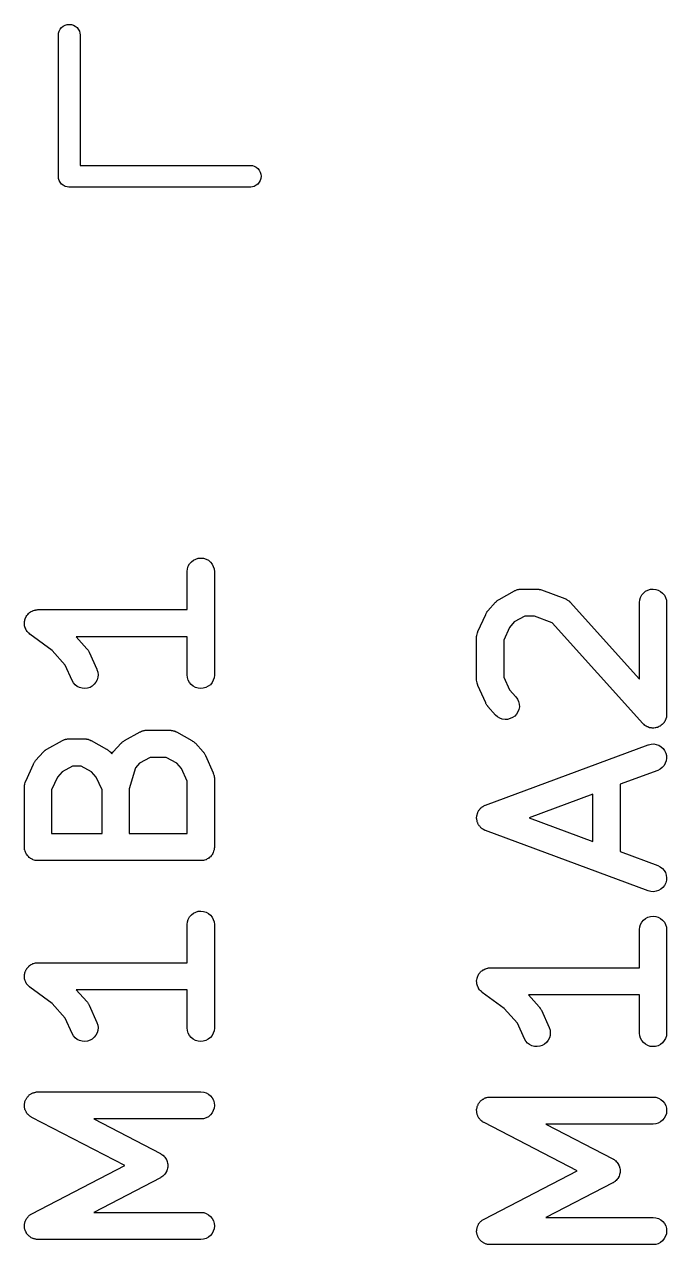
# Model space of a CAD drawing. Extents: x 195.1 to 235.6, y -142.5 to -103.4.
# Drawn here: x 206.13 to 209.68, y -142.49 to -135.74 of the extents above; entities that cross this region are included whole.
import ezdxf

# ---------------------------------------------------------------- set-up
doc = ezdxf.new("R2010")
doc.units = 0
doc.layers.add('BLACK', color=7, linetype='CONTINUOUS')

msp = doc.modelspace()

# ---------------------------------------------------------------- linework, layer by layer
at = {"layer": 'BLACK', "linetype": 'CONTINUOUS'}
for p, q in [((206.32, -135.797), (206.321, -135.788)), ((206.321, -135.788), (206.324, -135.777)), ((206.324, -135.777), (206.33, -135.767)), ((206.33, -135.767), (206.337, -135.757)), ((206.337, -135.757), (206.347, -135.75)), ((206.347, -135.75), (206.357, -135.744)), ((206.357, -135.744), (206.368, -135.741)), ((206.368, -135.741), (206.38, -135.74)), ((206.38, -135.74), (206.392, -135.741)), ((206.392, -135.741), (206.403, -135.744)), ((206.403, -135.744), (206.413, -135.75)), ((206.413, -135.75), (206.423, -135.757)), ((206.423, -135.757), (206.43, -135.767)), ((206.43, -135.767), (206.436, -135.777)), ((206.436, -135.777), (206.439, -135.788)), ((206.439, -135.788), (206.44, -135.797)), ((206.32, -136.577), (206.32, -135.797)), ((206.44, -135.797), (206.44, -136.52)), ((206.44, -136.52), (207.383, -136.52)), ((207.383, -136.52), (207.392, -136.521)), ((207.392, -136.521), (207.403, -136.524)), ((207.403, -136.524), (207.413, -136.53)), ((207.413, -136.53), (207.423, -136.537)), ((206.32, -136.58), (206.32, -136.577)), ((206.321, -136.592), (206.32, -136.58)), ((206.324, -136.603), (206.321, -136.592)), ((207.423, -136.537), (207.43, -136.547)), ((207.43, -136.547), (207.436, -136.557)), ((207.436, -136.557), (207.439, -136.568)), ((207.439, -136.592), (207.436, -136.603)), ((207.439, -136.568), (207.44, -136.58)), ((207.44, -136.58), (207.439, -136.592)), ((206.33, -136.613), (206.324, -136.603)), ((206.337, -136.623), (206.33, -136.613)), ((206.347, -136.63), (206.337, -136.623)), ((206.357, -136.636), (206.347, -136.63)), ((206.368, -136.639), (206.357, -136.636)), ((206.377, -136.64), (206.368, -136.639)), ((206.38, -136.64), (206.377, -136.64)), ((206.377, -136.64), (206.377, -136.64)), ((206.383, -136.64), (206.38, -136.64)), ((207.383, -136.64), (206.383, -136.64)), ((207.392, -136.639), (207.383, -136.64)), ((207.403, -136.636), (207.392, -136.639)), ((207.413, -136.63), (207.403, -136.636)), ((207.423, -136.623), (207.413, -136.63)), ((207.43, -136.613), (207.423, -136.623)), ((207.436, -136.603), (207.43, -136.613)), ((207.032, -138.766), (207.034, -138.751)), ((207.034, -138.751), (207.038, -138.737)), ((207.038, -138.737), (207.045, -138.724)), ((207.045, -138.724), (207.055, -138.713)), ((207.055, -138.713), (207.066, -138.704)), ((207.066, -138.704), (207.079, -138.697)), ((207.079, -138.697), (207.093, -138.693)), ((207.093, -138.693), (207.108, -138.692)), ((207.108, -138.692), (207.122, -138.693)), ((207.122, -138.693), (207.136, -138.698)), ((207.136, -138.698), (207.149, -138.704)), ((207.149, -138.704), (207.16, -138.714)), ((207.16, -138.714), (207.17, -138.725)), ((207.17, -138.725), (207.176, -138.738)), ((207.176, -138.738), (207.181, -138.752)), ((207.181, -138.752), (207.182, -138.767)), ((207.032, -138.767), (207.032, -138.766)), ((207.032, -138.977), (207.032, -138.767)), ((207.182, -138.767), (207.182, -139.338)), ((208.756, -138.92), (208.842, -138.873)), ((208.842, -138.873), (208.843, -138.872)), ((208.843, -138.872), (208.847, -138.871)), ((208.847, -138.871), (208.85, -138.869)), ((208.85, -138.869), (208.853, -138.868)), ((208.853, -138.868), (208.857, -138.866)), ((208.857, -138.866), (208.86, -138.866)), ((208.86, -138.866), (208.864, -138.865)), ((208.864, -138.865), (208.867, -138.864)), ((208.867, -138.864), (208.871, -138.863)), ((208.871, -138.863), (208.875, -138.863)), ((208.875, -138.863), (208.879, -138.863)), ((208.879, -138.863), (208.964, -138.863)), ((208.964, -138.863), (208.965, -138.863)), ((208.965, -138.863), (208.971, -138.864)), ((208.971, -138.864), (208.976, -138.864)), ((208.976, -138.864), (208.978, -138.865)), ((208.978, -138.865), (208.98, -138.865)), ((208.98, -138.865), (208.985, -138.866)), ((208.985, -138.866), (208.99, -138.868)), ((208.99, -138.868), (209.119, -138.915)), ((209.545, -138.896), (209.555, -138.885)), ((209.555, -138.885), (209.566, -138.875)), ((209.566, -138.875), (209.579, -138.869)), ((209.579, -138.869), (209.593, -138.864)), ((209.593, -138.864), (209.608, -138.863)), ((209.608, -138.863), (209.622, -138.865)), ((209.622, -138.865), (209.636, -138.869)), ((209.636, -138.869), (209.649, -138.876)), ((209.649, -138.876), (209.66, -138.885)), ((209.66, -138.885), (209.67, -138.897)), ((208.694, -138.983), (208.737, -138.936)), ((208.737, -138.936), (208.738, -138.935)), ((208.738, -138.935), (208.741, -138.932)), ((208.741, -138.932), (208.744, -138.928)), ((208.744, -138.928), (208.747, -138.927)), ((208.747, -138.927), (208.749, -138.925)), ((208.749, -138.925), (208.753, -138.923)), ((208.753, -138.923), (208.756, -138.92)), ((209.119, -138.915), (209.12, -138.916)), ((209.12, -138.916), (209.123, -138.917)), ((209.123, -138.917), (209.125, -138.918)), ((209.125, -138.918), (209.129, -138.92)), ((209.129, -138.92), (209.133, -138.922)), ((209.133, -138.922), (209.135, -138.924)), ((209.135, -138.924), (209.138, -138.926)), ((209.138, -138.926), (209.141, -138.929)), ((209.141, -138.929), (209.145, -138.931)), ((209.145, -138.931), (209.146, -138.934)), ((209.146, -138.934), (209.149, -138.936)), ((209.149, -138.936), (209.532, -139.362)), ((209.532, -138.937), (209.534, -138.923)), ((209.532, -138.938), (209.532, -138.937)), ((209.532, -139.362), (209.532, -138.938)), ((209.534, -138.923), (209.538, -138.909)), ((209.538, -138.909), (209.545, -138.896)), ((209.67, -138.897), (209.676, -138.91)), ((209.676, -138.91), (209.681, -138.924)), ((209.681, -138.924), (209.682, -138.938)), ((209.682, -138.938), (209.682, -139.557)), ((206.135, -139.034), (206.136, -139.028)), ((206.136, -139.028), (206.138, -139.023)), ((206.138, -139.023), (206.139, -139.022)), ((206.139, -139.022), (206.14, -139.02)), ((206.14, -139.02), (206.142, -139.015)), ((206.142, -139.015), (206.145, -139.01)), ((206.145, -139.01), (206.146, -139.009)), ((206.146, -139.009), (206.147, -139.007)), ((206.147, -139.007), (206.151, -139.003)), ((206.151, -139.003), (206.154, -138.999)), ((206.154, -138.999), (206.156, -138.998)), ((206.156, -138.998), (206.157, -138.997)), ((206.157, -138.997), (206.161, -138.993)), ((206.161, -138.993), (206.166, -138.99)), ((206.166, -138.99), (206.167, -138.989)), ((206.167, -138.989), (206.169, -138.988)), ((206.169, -138.988), (206.174, -138.986)), ((206.174, -138.986), (206.179, -138.983)), ((206.179, -138.983), (206.18, -138.982)), ((206.18, -138.982), (206.182, -138.982)), ((206.182, -138.982), (206.187, -138.98)), ((206.187, -138.98), (206.193, -138.979)), ((206.193, -138.979), (206.194, -138.979)), ((206.194, -138.979), (206.196, -138.978)), ((206.196, -138.978), (206.202, -138.978)), ((206.202, -138.978), (206.207, -138.977)), ((206.207, -138.977), (207.032, -138.977)), ((208.639, -139.098), (208.682, -139.003)), ((208.682, -139.002), (208.684, -138.998)), ((208.682, -139.003), (208.682, -139.002)), ((208.684, -138.998), (208.686, -138.995)), ((208.686, -138.995), (208.688, -138.992)), ((208.688, -138.992), (208.689, -138.989)), ((208.689, -138.989), (208.692, -138.986)), ((208.692, -138.986), (208.694, -138.983)), ((208.898, -139.013), (208.84, -139.045)), ((208.951, -139.013), (208.898, -139.013)), ((209.049, -139.05), (208.951, -139.013)), ((206.132, -139.048), (206.133, -139.043)), ((206.132, -139.05), (206.132, -139.048)), ((206.132, -139.052), (206.132, -139.05)), ((206.133, -139.057), (206.132, -139.052)), ((206.133, -139.043), (206.134, -139.037)), ((206.133, -139.063), (206.133, -139.057)), ((206.133, -139.065), (206.133, -139.063)), ((206.133, -139.066), (206.133, -139.065)), ((206.135, -139.072), (206.133, -139.066)), ((206.134, -139.035), (206.135, -139.034)), ((206.134, -139.037), (206.134, -139.035)), ((206.136, -139.077), (206.135, -139.072)), ((206.137, -139.079), (206.136, -139.077)), ((206.138, -139.08), (206.137, -139.079)), ((206.14, -139.085), (206.138, -139.08)), ((206.142, -139.09), (206.14, -139.085)), ((206.143, -139.092), (206.142, -139.09)), ((206.144, -139.093), (206.143, -139.092)), ((206.148, -139.098), (206.144, -139.093)), ((208.814, -139.075), (208.782, -139.145)), ((208.84, -139.045), (208.814, -139.075)), ((209.551, -139.607), (209.049, -139.05)), ((206.151, -139.102), (206.148, -139.098)), ((206.152, -139.103), (206.151, -139.102)), ((206.154, -139.105), (206.152, -139.103)), ((206.158, -139.108), (206.154, -139.105)), ((206.162, -139.112), (206.158, -139.108)), ((206.162, -139.113), (206.162, -139.112)), ((206.285, -139.203), (206.162, -139.113)), ((207.032, -139.127), (206.418, -139.127)), ((206.418, -139.127), (206.477, -139.193)), ((207.032, -139.338), (207.032, -139.127)), ((208.632, -139.126), (208.633, -139.12)), ((208.632, -139.127), (208.632, -139.126)), ((208.632, -139.128), (208.632, -139.127)), ((208.632, -139.129), (208.632, -139.128)), ((208.632, -139.367), (208.632, -139.129)), ((208.633, -139.12), (208.634, -139.113)), ((208.634, -139.112), (208.636, -139.105)), ((208.634, -139.113), (208.634, -139.112)), ((208.634, -139.112), (208.634, -139.112)), ((208.636, -139.105), (208.638, -139.099)), ((208.638, -139.099), (208.639, -139.098)), ((208.639, -139.098), (208.639, -139.098)), ((208.782, -139.145), (208.782, -139.351)), ((206.358, -139.284), (206.285, -139.203)), ((206.477, -139.193), (206.478, -139.193)), ((206.478, -139.193), (206.48, -139.197)), ((206.48, -139.197), (206.483, -139.199)), ((206.483, -139.199), (206.484, -139.202)), ((206.484, -139.202), (206.486, -139.205)), ((206.486, -139.205), (206.488, -139.209)), ((206.488, -139.209), (206.49, -139.212)), ((206.49, -139.212), (206.533, -139.307)), ((206.396, -139.369), (206.358, -139.284)), ((206.534, -139.365), (206.527, -139.378)), ((206.533, -139.307), (206.533, -139.308)), ((206.533, -139.308), (206.538, -139.322)), ((206.538, -139.351), (206.534, -139.365)), ((206.538, -139.322), (206.539, -139.337)), ((206.539, -139.337), (206.538, -139.351)), ((207.034, -139.353), (207.032, -139.338)), ((207.038, -139.367), (207.034, -139.353)), ((207.181, -139.354), (207.176, -139.368)), ((207.182, -139.339), (207.181, -139.354)), ((207.182, -139.338), (207.182, -139.339)), ((208.782, -139.351), (208.814, -139.42)), ((206.403, -139.382), (206.396, -139.369)), ((206.413, -139.393), (206.403, -139.382)), ((206.424, -139.402), (206.413, -139.393)), ((206.437, -139.408), (206.424, -139.402)), ((206.452, -139.412), (206.437, -139.408)), ((206.466, -139.413), (206.452, -139.412)), ((206.481, -139.411), (206.466, -139.413)), ((206.495, -139.407), (206.481, -139.411)), ((206.507, -139.4), (206.495, -139.407)), ((206.518, -139.39), (206.507, -139.4)), ((206.527, -139.378), (206.518, -139.39)), ((207.045, -139.38), (207.038, -139.367)), ((207.054, -139.391), (207.045, -139.38)), ((207.065, -139.4), (207.054, -139.391)), ((207.078, -139.407), (207.065, -139.4)), ((207.092, -139.412), (207.078, -139.407)), ((207.107, -139.413), (207.092, -139.412)), ((207.121, -139.412), (207.107, -139.413)), ((207.135, -139.408), (207.121, -139.412)), ((207.148, -139.401), (207.135, -139.408)), ((207.16, -139.392), (207.148, -139.401)), ((207.169, -139.38), (207.16, -139.392)), ((207.176, -139.368), (207.169, -139.38)), ((208.632, -139.368), (208.632, -139.367)), ((208.632, -139.367), (208.632, -139.367)), ((208.633, -139.375), (208.632, -139.368)), ((208.634, -139.381), (208.633, -139.375)), ((208.634, -139.382), (208.634, -139.381)), ((208.634, -139.383), (208.634, -139.382)), ((208.636, -139.389), (208.634, -139.383)), ((208.638, -139.395), (208.636, -139.389)), ((208.638, -139.396), (208.638, -139.395)), ((208.639, -139.397), (208.638, -139.396)), ((208.638, -139.396), (208.638, -139.396)), ((208.682, -139.493), (208.639, -139.397)), ((208.814, -139.42), (208.849, -139.459)), ((208.683, -139.496), (208.682, -139.493)), ((208.685, -139.499), (208.683, -139.496)), ((208.687, -139.502), (208.685, -139.499)), ((208.849, -139.459), (208.849, -139.46)), ((208.849, -139.46), (208.858, -139.472)), ((208.858, -139.472), (208.864, -139.485)), ((208.864, -139.485), (208.867, -139.5)), ((208.867, -139.5), (208.868, -139.514)), ((208.689, -139.505), (208.687, -139.502)), ((208.691, -139.508), (208.689, -139.505)), ((208.694, -139.511), (208.691, -139.508)), ((208.694, -139.512), (208.694, -139.511)), ((208.737, -139.56), (208.694, -139.512)), ((208.748, -139.57), (208.737, -139.56)), ((208.843, -139.566), (208.831, -139.574)), ((208.853, -139.555), (208.843, -139.566)), ((208.86, -139.542), (208.853, -139.555)), ((208.865, -139.529), (208.86, -139.542)), ((208.868, -139.514), (208.865, -139.529)), ((209.682, -139.562), (209.681, -139.567)), ((209.681, -139.567), (209.681, -139.573)), ((209.682, -139.557), (209.682, -139.558)), ((209.682, -139.558), (209.682, -139.56)), ((209.682, -139.56), (209.682, -139.562)), ((208.76, -139.577), (208.748, -139.57)), ((208.774, -139.582), (208.76, -139.577)), ((208.789, -139.584), (208.774, -139.582)), ((208.803, -139.584), (208.789, -139.584)), ((208.818, -139.58), (208.803, -139.584)), ((208.831, -139.574), (208.818, -139.58)), ((209.553, -139.609), (209.551, -139.607)), ((209.554, -139.61), (209.553, -139.609)), ((209.558, -139.613), (209.554, -139.61)), ((209.562, -139.617), (209.558, -139.613)), ((209.564, -139.618), (209.562, -139.617)), ((209.565, -139.619), (209.564, -139.618)), ((209.57, -139.622), (209.565, -139.619)), ((209.575, -139.625), (209.57, -139.622)), ((209.576, -139.625), (209.575, -139.625)), ((209.578, -139.626), (209.576, -139.625)), ((209.583, -139.628), (209.578, -139.626)), ((209.588, -139.63), (209.583, -139.628)), ((209.59, -139.63), (209.588, -139.63)), ((209.592, -139.631), (209.59, -139.63)), ((209.598, -139.631), (209.592, -139.631)), ((209.603, -139.632), (209.598, -139.631)), ((209.605, -139.632), (209.603, -139.632)), ((209.607, -139.632), (209.605, -139.632)), ((209.612, -139.632), (209.607, -139.632)), ((209.618, -139.631), (209.612, -139.632)), ((209.619, -139.631), (209.618, -139.631)), ((209.621, -139.631), (209.619, -139.631)), ((209.626, -139.629), (209.621, -139.631)), ((209.632, -139.628), (209.626, -139.629)), ((209.633, -139.627), (209.632, -139.628)), ((209.635, -139.627), (209.633, -139.627)), ((209.64, -139.624), (209.635, -139.627)), ((209.645, -139.622), (209.64, -139.624)), ((209.647, -139.621), (209.645, -139.622)), ((209.648, -139.62), (209.647, -139.621)), ((209.652, -139.616), (209.648, -139.62)), ((209.657, -139.613), (209.652, -139.616)), ((209.658, -139.612), (209.657, -139.613)), ((209.66, -139.611), (209.658, -139.612)), ((209.663, -139.607), (209.66, -139.611)), ((209.667, -139.603), (209.663, -139.607)), ((209.668, -139.601), (209.667, -139.603)), ((209.669, -139.6), (209.668, -139.601)), ((209.672, -139.595), (209.669, -139.6)), ((209.675, -139.59), (209.672, -139.595)), ((209.676, -139.587), (209.675, -139.588)), ((209.675, -139.588), (209.675, -139.59)), ((209.678, -139.581), (209.676, -139.587)), ((209.68, -139.576), (209.678, -139.581)), ((209.681, -139.573), (209.68, -139.574)), ((209.68, -139.574), (209.68, -139.576)), ((206.256, -139.749), (206.342, -139.701)), ((206.342, -139.701), (206.343, -139.701)), ((206.343, -139.701), (206.347, -139.699)), ((206.347, -139.699), (206.35, -139.697)), ((206.35, -139.697), (206.353, -139.696)), ((206.353, -139.696), (206.357, -139.695)), ((206.357, -139.695), (206.36, -139.694)), ((206.36, -139.694), (206.364, -139.693)), ((206.364, -139.693), (206.367, -139.693)), ((206.367, -139.693), (206.371, -139.692)), ((206.371, -139.692), (206.375, -139.692)), ((206.375, -139.692), (206.379, -139.692)), ((206.379, -139.692), (206.464, -139.692)), ((206.464, -139.692), (206.465, -139.692)), ((206.465, -139.692), (206.469, -139.692)), ((206.469, -139.692), (206.473, -139.692)), ((206.473, -139.692), (206.476, -139.693)), ((206.476, -139.693), (206.48, -139.693)), ((206.48, -139.693), (206.484, -139.694)), ((206.484, -139.694), (206.487, -139.695)), ((206.487, -139.695), (206.49, -139.697)), ((206.49, -139.697), (206.494, -139.698)), ((206.494, -139.698), (206.497, -139.7)), ((206.497, -139.7), (206.501, -139.701)), ((206.501, -139.701), (206.586, -139.749)), ((206.677, -139.706), (206.681, -139.704)), ((206.681, -139.704), (206.685, -139.701)), ((206.685, -139.701), (206.771, -139.653)), ((206.771, -139.653), (206.772, -139.653)), ((206.772, -139.653), (206.775, -139.652)), ((206.775, -139.652), (206.779, -139.65)), ((206.779, -139.65), (206.782, -139.649)), ((206.782, -139.649), (206.785, -139.647)), ((206.785, -139.647), (206.789, -139.647)), ((206.789, -139.647), (206.793, -139.645)), ((206.793, -139.645), (206.796, -139.645)), ((206.796, -139.645), (206.799, -139.644)), ((206.799, -139.644), (206.803, -139.644)), ((206.803, -139.644), (206.807, -139.644)), ((206.807, -139.644), (206.936, -139.644)), ((206.936, -139.644), (206.937, -139.644)), ((206.937, -139.644), (206.941, -139.644)), ((206.941, -139.644), (206.944, -139.645)), ((206.944, -139.645), (206.948, -139.645)), ((206.948, -139.645), (206.951, -139.646)), ((206.951, -139.646), (206.955, -139.647)), ((206.955, -139.647), (206.959, -139.648)), ((206.959, -139.648), (206.962, -139.649)), ((206.962, -139.649), (206.965, -139.65)), ((206.965, -139.65), (206.969, -139.652)), ((206.969, -139.652), (206.972, -139.653)), ((206.972, -139.653), (207.058, -139.701)), ((207.058, -139.701), (207.059, -139.702)), ((207.059, -139.702), (207.062, -139.704)), ((207.062, -139.704), (207.066, -139.707)), ((206.194, -139.812), (206.237, -139.764)), ((206.237, -139.764), (206.238, -139.763)), ((206.238, -139.763), (206.241, -139.76)), ((206.241, -139.76), (206.244, -139.757)), ((206.244, -139.757), (206.247, -139.755)), ((206.247, -139.755), (206.249, -139.754)), ((206.249, -139.754), (206.253, -139.751)), ((206.253, -139.751), (206.256, -139.749)), ((206.586, -139.749), (206.587, -139.749)), ((206.587, -139.749), (206.591, -139.752)), ((206.591, -139.752), (206.595, -139.754)), ((206.595, -139.754), (206.597, -139.756)), ((206.597, -139.756), (206.599, -139.758)), ((206.599, -139.758), (206.602, -139.761)), ((206.602, -139.761), (206.606, -139.764)), ((206.606, -139.764), (206.615, -139.775)), ((206.615, -139.775), (206.618, -139.771)), ((206.618, -139.771), (206.621, -139.766)), ((206.621, -139.766), (206.622, -139.765)), ((206.622, -139.765), (206.623, -139.764)), ((206.623, -139.764), (206.666, -139.716)), ((206.666, -139.716), (206.67, -139.713)), ((206.666, -139.716), (206.666, -139.716)), ((206.67, -139.713), (206.673, -139.709)), ((206.673, -139.709), (206.675, -139.708)), ((206.675, -139.708), (206.677, -139.706)), ((207.066, -139.707), (207.068, -139.708)), ((207.068, -139.708), (207.071, -139.71)), ((207.071, -139.71), (207.074, -139.713)), ((207.074, -139.713), (207.077, -139.716)), ((207.077, -139.716), (207.12, -139.764)), ((207.12, -139.764), (207.121, -139.765)), ((207.121, -139.765), (207.123, -139.768)), ((207.123, -139.768), (207.125, -139.771)), ((207.125, -139.771), (207.127, -139.774)), ((208.681, -140.058), (209.581, -139.725)), ((209.581, -139.725), (209.582, -139.725)), ((209.582, -139.725), (209.596, -139.721)), ((209.596, -139.721), (209.611, -139.72)), ((209.611, -139.72), (209.625, -139.722)), ((209.625, -139.722), (209.639, -139.727)), ((209.639, -139.727), (209.652, -139.735)), ((209.652, -139.735), (209.663, -139.745)), ((209.663, -139.745), (209.671, -139.756)), ((209.671, -139.756), (209.678, -139.77)), ((209.678, -139.77), (209.681, -139.784)), ((206.139, -139.926), (206.182, -139.831)), ((206.182, -139.83), (206.184, -139.827)), ((206.182, -139.831), (206.182, -139.83)), ((206.184, -139.827), (206.186, -139.824)), ((206.186, -139.824), (206.188, -139.821)), ((206.188, -139.821), (206.189, -139.818)), ((206.189, -139.818), (206.192, -139.815)), ((206.192, -139.815), (206.194, -139.812)), ((206.769, -139.826), (206.746, -139.852)), ((206.827, -139.794), (206.769, -139.826)), ((206.916, -139.794), (206.827, -139.794)), ((206.974, -139.826), (206.916, -139.794)), ((207.001, -139.856), (206.974, -139.826)), ((207.127, -139.774), (207.129, -139.777)), ((207.129, -139.777), (207.131, -139.78)), ((207.131, -139.78), (207.133, -139.784)), ((207.133, -139.784), (207.176, -139.879)), ((209.668, -139.839), (209.658, -139.85)), ((209.675, -139.827), (209.668, -139.839)), ((209.68, -139.813), (209.675, -139.827)), ((209.682, -139.798), (209.68, -139.813)), ((209.681, -139.784), (209.682, -139.798)), ((206.314, -139.903), (206.282, -139.973)), ((206.34, -139.874), (206.314, -139.903)), ((206.398, -139.842), (206.34, -139.874)), ((206.445, -139.842), (206.398, -139.842)), ((206.503, -139.874), (206.445, -139.842)), ((206.529, -139.903), (206.503, -139.874)), ((206.561, -139.973), (206.529, -139.903)), ((206.746, -139.852), (206.711, -139.968)), ((207.032, -139.926), (207.001, -139.856)), ((207.176, -139.879), (207.176, -139.88)), ((207.176, -139.88), (207.176, -139.88)), ((207.176, -139.88), (207.176, -139.881)), ((207.176, -139.881), (207.178, -139.887)), ((207.178, -139.887), (207.18, -139.894)), ((207.18, -139.894), (207.181, -139.894)), ((207.181, -139.894), (207.181, -139.895)), ((207.181, -139.895), (207.181, -139.902)), ((207.181, -139.902), (207.182, -139.908)), ((209.633, -139.866), (209.425, -139.943)), ((209.646, -139.859), (209.633, -139.866)), ((209.658, -139.85), (209.646, -139.859)), ((206.132, -139.955), (206.133, -139.948)), ((206.132, -139.956), (206.132, -139.955)), ((206.132, -139.955), (206.132, -139.955)), ((206.132, -139.957), (206.132, -139.956)), ((206.132, -140.29), (206.132, -139.957)), ((206.133, -139.948), (206.134, -139.942)), ((206.134, -139.94), (206.136, -139.934)), ((206.134, -139.941), (206.134, -139.94)), ((206.134, -139.942), (206.134, -139.941)), ((206.136, -139.934), (206.138, -139.928)), ((206.138, -139.928), (206.139, -139.927)), ((206.139, -139.927), (206.139, -139.926)), ((206.282, -139.973), (206.282, -140.215)), ((206.561, -140.215), (206.561, -139.973)), ((206.711, -139.968), (206.711, -140.215)), ((207.032, -140.215), (207.032, -139.926)), ((207.182, -139.908), (207.182, -139.909)), ((207.182, -139.909), (207.182, -139.91)), ((207.182, -139.91), (207.182, -140.29)), ((209.425, -139.943), (209.425, -140.314)), ((209.275, -139.998), (208.923, -140.129)), ((209.275, -140.259), (209.275, -139.998)), ((208.634, -140.111), (208.636, -140.106)), ((208.636, -140.106), (208.637, -140.102)), ((208.637, -140.102), (208.638, -140.1)), ((208.638, -140.1), (208.639, -140.097)), ((208.639, -140.097), (208.641, -140.093)), ((208.641, -140.093), (208.643, -140.089)), ((208.643, -140.089), (208.645, -140.087)), ((208.645, -140.087), (208.647, -140.084)), ((208.647, -140.084), (208.65, -140.081)), ((208.65, -140.081), (208.652, -140.077)), ((208.652, -140.077), (208.654, -140.076)), ((208.654, -140.076), (208.656, -140.073)), ((208.656, -140.073), (208.66, -140.071)), ((208.66, -140.071), (208.663, -140.068)), ((208.663, -140.068), (208.666, -140.066)), ((208.666, -140.066), (208.668, -140.065)), ((208.668, -140.065), (208.672, -140.063)), ((208.672, -140.063), (208.676, -140.06)), ((208.676, -140.06), (208.679, -140.059)), ((208.679, -140.059), (208.681, -140.058)), ((208.632, -140.125), (208.633, -140.121)), ((208.632, -140.128), (208.632, -140.125)), ((208.632, -140.131), (208.632, -140.128)), ((208.633, -140.135), (208.632, -140.131)), ((208.633, -140.116), (208.634, -140.114)), ((208.633, -140.121), (208.633, -140.116)), ((208.633, -140.14), (208.633, -140.135)), ((208.634, -140.143), (208.633, -140.14)), ((208.634, -140.114), (208.634, -140.111)), ((208.634, -140.145), (208.634, -140.143)), ((208.635, -140.15), (208.634, -140.145)), ((208.637, -140.154), (208.635, -140.15)), ((208.638, -140.157), (208.637, -140.154)), ((208.639, -140.159), (208.638, -140.157)), ((208.641, -140.163), (208.639, -140.159)), ((208.643, -140.167), (208.641, -140.163)), ((208.645, -140.17), (208.643, -140.167)), ((208.646, -140.172), (208.645, -140.17)), ((208.649, -140.175), (208.646, -140.172)), ((208.652, -140.179), (208.649, -140.175)), ((208.923, -140.129), (209.275, -140.259)), ((206.282, -140.215), (206.561, -140.215)), ((206.711, -140.215), (207.032, -140.215)), ((208.654, -140.181), (208.652, -140.179)), ((208.655, -140.183), (208.654, -140.181)), ((208.659, -140.186), (208.655, -140.183)), ((208.663, -140.189), (208.659, -140.186)), ((208.665, -140.19), (208.663, -140.189)), ((208.667, -140.192), (208.665, -140.19)), ((208.671, -140.194), (208.667, -140.192)), ((208.675, -140.196), (208.671, -140.194)), ((208.678, -140.197), (208.675, -140.196)), ((208.68, -140.199), (208.678, -140.197)), ((208.681, -140.199), (208.68, -140.199)), ((209.581, -140.532), (208.681, -140.199)), ((206.133, -140.298), (206.132, -140.29)), ((206.133, -140.305), (206.133, -140.298)), ((206.134, -140.305), (206.133, -140.305)), ((206.136, -140.312), (206.134, -140.305)), ((206.134, -140.305), (206.134, -140.305)), ((207.181, -140.306), (207.178, -140.313)), ((207.182, -140.292), (207.181, -140.299)), ((207.181, -140.299), (207.181, -140.306)), ((207.181, -140.306), (207.181, -140.306)), ((207.181, -140.306), (207.181, -140.306)), ((207.182, -140.29), (207.182, -140.291)), ((207.182, -140.291), (207.182, -140.291)), ((207.182, -140.291), (207.182, -140.291)), ((207.182, -140.291), (207.182, -140.292)), ((206.138, -140.319), (206.136, -140.312)), ((206.141, -140.325), (206.138, -140.319)), ((206.138, -140.319), (206.138, -140.319)), ((206.138, -140.319), (206.138, -140.319)), ((206.144, -140.332), (206.141, -140.325)), ((206.145, -140.332), (206.144, -140.332)), ((206.149, -140.337), (206.145, -140.332)), ((206.145, -140.332), (206.145, -140.332)), ((206.154, -140.343), (206.149, -140.337)), ((206.159, -140.348), (206.154, -140.343)), ((206.154, -140.343), (206.154, -140.343)), ((206.154, -140.343), (206.154, -140.343)), ((206.165, -140.352), (206.159, -140.348)), ((206.165, -140.353), (206.165, -140.352)), ((206.165, -140.352), (206.165, -140.352)), ((206.171, -140.356), (206.165, -140.353)), ((206.178, -140.359), (206.171, -140.356)), ((206.178, -140.36), (206.178, -140.359)), ((206.178, -140.359), (206.178, -140.359)), ((206.185, -140.362), (206.178, -140.36)), ((206.192, -140.364), (206.185, -140.362)), ((206.199, -140.365), (206.192, -140.364)), ((206.192, -140.364), (206.192, -140.364)), ((206.192, -140.364), (206.192, -140.364)), ((206.206, -140.365), (206.199, -140.365)), ((206.207, -140.365), (206.206, -140.365)), ((207.107, -140.365), (206.207, -140.365)), ((206.207, -140.365), (206.207, -140.365)), ((206.207, -140.365), (206.207, -140.365)), ((206.207, -140.365), (206.207, -140.365)), ((207.114, -140.365), (207.107, -140.365)), ((207.121, -140.364), (207.114, -140.365)), ((207.122, -140.364), (207.121, -140.364)), ((207.121, -140.364), (207.121, -140.364)), ((207.128, -140.362), (207.122, -140.364)), ((207.135, -140.36), (207.128, -140.362)), ((207.136, -140.36), (207.135, -140.36)), ((207.135, -140.36), (207.135, -140.36)), ((207.142, -140.356), (207.136, -140.36)), ((207.148, -140.353), (207.142, -140.356)), ((207.149, -140.353), (207.148, -140.353)), ((207.148, -140.353), (207.148, -140.353)), ((207.154, -140.348), (207.149, -140.353)), ((207.16, -140.344), (207.154, -140.348)), ((207.164, -140.338), (207.16, -140.344)), ((207.16, -140.344), (207.16, -140.344)), ((207.16, -140.344), (207.16, -140.344)), ((207.169, -140.333), (207.164, -140.338)), ((207.173, -140.326), (207.169, -140.332)), ((207.169, -140.332), (207.169, -140.333)), ((207.169, -140.333), (207.169, -140.333)), ((207.176, -140.32), (207.173, -140.326)), ((207.178, -140.313), (207.176, -140.32)), ((207.176, -140.32), (207.176, -140.32)), ((207.176, -140.32), (207.176, -140.32)), ((209.425, -140.314), (209.633, -140.392)), ((209.633, -140.392), (209.634, -140.392)), ((209.634, -140.392), (209.647, -140.399)), ((209.647, -140.399), (209.659, -140.408)), ((209.659, -140.408), (209.668, -140.419)), ((209.668, -140.419), (209.676, -140.431)), ((209.676, -140.431), (209.68, -140.445)), ((209.68, -140.445), (209.682, -140.46)), ((209.662, -140.513), (209.651, -140.523)), ((209.671, -140.502), (209.662, -140.513)), ((209.677, -140.488), (209.671, -140.502)), ((209.681, -140.474), (209.677, -140.488)), ((209.682, -140.46), (209.681, -140.474)), ((209.595, -140.536), (209.581, -140.532)), ((209.61, -140.537), (209.595, -140.536)), ((209.624, -140.535), (209.61, -140.537)), ((209.638, -140.53), (209.624, -140.535)), ((209.651, -140.523), (209.638, -140.53)), ((207.079, -140.65), (207.093, -140.645)), ((207.093, -140.645), (207.108, -140.644)), ((207.108, -140.644), (207.122, -140.646)), ((207.122, -140.646), (207.136, -140.65)), ((207.032, -140.718), (207.034, -140.703)), ((207.034, -140.703), (207.038, -140.69)), ((207.038, -140.69), (207.045, -140.677)), ((207.045, -140.677), (207.055, -140.665)), ((207.055, -140.665), (207.066, -140.656)), ((207.066, -140.656), (207.079, -140.65)), ((207.136, -140.65), (207.149, -140.657)), ((207.149, -140.657), (207.16, -140.666)), ((207.16, -140.666), (207.17, -140.678)), ((207.17, -140.678), (207.176, -140.69)), ((207.176, -140.69), (207.181, -140.704)), ((207.181, -140.704), (207.182, -140.719)), ((209.538, -140.718), (209.545, -140.705)), ((209.545, -140.705), (209.555, -140.694)), ((209.555, -140.694), (209.566, -140.685)), ((209.566, -140.685), (209.579, -140.678)), ((209.579, -140.678), (209.593, -140.674)), ((209.593, -140.674), (209.608, -140.673)), ((209.608, -140.673), (209.622, -140.674)), ((209.622, -140.674), (209.636, -140.678)), ((209.636, -140.678), (209.649, -140.685)), ((209.649, -140.685), (209.66, -140.695)), ((209.66, -140.695), (209.67, -140.706)), ((209.67, -140.706), (209.676, -140.719)), ((207.032, -140.719), (207.032, -140.718)), ((207.032, -140.93), (207.032, -140.719)), ((207.182, -140.719), (207.182, -141.29)), ((209.532, -140.747), (209.534, -140.732)), ((209.532, -140.748), (209.532, -140.747)), ((209.532, -140.958), (209.532, -140.748)), ((209.534, -140.732), (209.538, -140.718)), ((209.676, -140.719), (209.681, -140.733)), ((209.681, -140.733), (209.682, -140.748)), ((209.682, -140.748), (209.682, -141.319)), ((206.134, -140.988), (206.135, -140.986)), ((206.135, -140.986), (206.136, -140.981)), ((206.136, -140.981), (206.138, -140.976)), ((206.138, -140.976), (206.139, -140.974)), ((206.139, -140.974), (206.14, -140.972)), ((206.14, -140.972), (206.142, -140.968)), ((206.142, -140.968), (206.145, -140.963)), ((206.145, -140.963), (206.146, -140.961)), ((206.146, -140.961), (206.147, -140.96)), ((206.147, -140.96), (206.151, -140.956)), ((206.151, -140.956), (206.154, -140.952)), ((206.154, -140.952), (206.156, -140.95)), ((206.156, -140.95), (206.157, -140.949)), ((206.157, -140.949), (206.161, -140.946)), ((206.161, -140.946), (206.166, -140.942)), ((206.166, -140.942), (206.167, -140.941)), ((206.167, -140.941), (206.169, -140.94)), ((206.169, -140.94), (206.174, -140.938)), ((206.174, -140.938), (206.179, -140.935)), ((206.179, -140.935), (206.18, -140.935)), ((206.18, -140.935), (206.182, -140.934)), ((206.182, -140.934), (206.187, -140.933)), ((206.187, -140.933), (206.193, -140.931)), ((206.193, -140.931), (206.194, -140.931)), ((206.194, -140.931), (206.196, -140.931)), ((206.196, -140.931), (206.202, -140.93)), ((206.202, -140.93), (206.207, -140.93)), ((206.207, -140.93), (207.032, -140.93)), ((208.647, -140.988), (208.651, -140.984)), ((208.651, -140.984), (208.654, -140.98)), ((208.654, -140.98), (208.656, -140.979)), ((208.656, -140.979), (208.657, -140.977)), ((208.657, -140.977), (208.661, -140.974)), ((208.661, -140.974), (208.666, -140.971)), ((208.666, -140.971), (208.667, -140.97)), ((208.667, -140.97), (208.669, -140.969)), ((208.669, -140.969), (208.674, -140.967)), ((208.674, -140.967), (208.679, -140.964)), ((208.679, -140.964), (208.68, -140.963)), ((208.68, -140.963), (208.682, -140.963)), ((208.682, -140.963), (208.687, -140.961)), ((208.687, -140.961), (208.693, -140.96)), ((208.693, -140.96), (208.694, -140.96)), ((208.694, -140.96), (208.696, -140.959)), ((208.696, -140.959), (208.702, -140.959)), ((208.702, -140.959), (208.707, -140.958)), ((208.707, -140.958), (209.532, -140.958)), ((206.132, -141), (206.133, -140.995)), ((206.132, -141.002), (206.132, -141)), ((206.132, -141.004), (206.132, -141.002)), ((206.133, -141.01), (206.132, -141.004)), ((206.133, -140.995), (206.134, -140.99)), ((206.133, -141.015), (206.133, -141.01)), ((206.133, -141.017), (206.133, -141.015)), ((206.133, -141.019), (206.133, -141.017)), ((206.135, -141.024), (206.133, -141.019)), ((206.134, -140.99), (206.134, -140.988)), ((206.136, -141.029), (206.135, -141.024)), ((206.137, -141.031), (206.136, -141.029)), ((206.138, -141.033), (206.137, -141.031)), ((206.14, -141.038), (206.138, -141.033)), ((206.142, -141.043), (206.14, -141.038)), ((206.143, -141.044), (206.142, -141.043)), ((206.144, -141.046), (206.143, -141.044)), ((206.148, -141.05), (206.144, -141.046)), ((206.151, -141.054), (206.148, -141.05)), ((206.152, -141.056), (206.151, -141.054)), ((208.632, -141.029), (208.633, -141.024)), ((208.632, -141.031), (208.632, -141.029)), ((208.632, -141.033), (208.632, -141.031)), ((208.633, -141.038), (208.632, -141.033)), ((208.633, -141.024), (208.634, -141.018)), ((208.633, -141.044), (208.633, -141.038)), ((208.633, -141.045), (208.633, -141.044)), ((208.633, -141.047), (208.633, -141.045)), ((208.635, -141.053), (208.633, -141.047)), ((208.634, -141.016), (208.635, -141.015)), ((208.634, -141.018), (208.634, -141.016)), ((208.635, -141.015), (208.636, -141.009)), ((208.636, -141.058), (208.635, -141.053)), ((208.636, -141.009), (208.638, -141.004)), ((208.638, -141.004), (208.639, -141.003)), ((208.639, -141.003), (208.64, -141.001)), ((208.64, -141.001), (208.642, -140.996)), ((208.642, -140.996), (208.645, -140.991)), ((208.645, -140.991), (208.646, -140.99)), ((208.646, -140.99), (208.647, -140.988)), ((206.154, -141.057), (206.152, -141.056)), ((206.158, -141.061), (206.154, -141.057)), ((206.162, -141.064), (206.158, -141.061)), ((206.162, -141.065), (206.162, -141.064)), ((206.285, -141.156), (206.162, -141.065)), ((207.032, -141.08), (206.418, -141.08)), ((206.418, -141.08), (206.477, -141.145)), ((207.032, -141.29), (207.032, -141.08)), ((208.637, -141.06), (208.636, -141.058)), ((208.638, -141.061), (208.637, -141.06)), ((208.64, -141.066), (208.638, -141.061)), ((208.642, -141.071), (208.64, -141.066)), ((208.643, -141.073), (208.642, -141.071)), ((208.644, -141.074), (208.643, -141.073)), ((208.648, -141.079), (208.644, -141.074)), ((208.651, -141.083), (208.648, -141.079)), ((208.652, -141.084), (208.651, -141.083)), ((208.654, -141.086), (208.652, -141.084)), ((208.658, -141.089), (208.654, -141.086)), ((208.662, -141.093), (208.658, -141.089)), ((208.662, -141.094), (208.662, -141.093)), ((208.785, -141.184), (208.662, -141.094)), ((209.532, -141.108), (208.918, -141.108)), ((208.918, -141.108), (208.977, -141.174)), ((209.532, -141.319), (209.532, -141.108)), ((206.358, -141.237), (206.285, -141.156)), ((206.477, -141.145), (206.478, -141.146)), ((206.478, -141.146), (206.48, -141.149)), ((206.48, -141.149), (206.483, -141.152)), ((206.483, -141.152), (206.484, -141.155)), ((206.484, -141.155), (206.486, -141.158)), ((206.486, -141.158), (206.488, -141.161)), ((206.488, -141.161), (206.49, -141.164)), ((206.49, -141.164), (206.533, -141.26)), ((208.858, -141.265), (208.785, -141.184)), ((208.977, -141.174), (208.978, -141.174)), ((208.978, -141.174), (208.98, -141.177)), ((208.98, -141.177), (208.983, -141.18)), ((208.983, -141.18), (208.984, -141.183)), ((208.984, -141.183), (208.986, -141.186)), ((208.986, -141.186), (208.988, -141.19)), ((206.396, -141.321), (206.358, -141.237)), ((208.988, -141.19), (208.99, -141.193)), ((208.99, -141.193), (209.033, -141.288)), ((206.403, -141.334), (206.396, -141.321)), ((206.534, -141.318), (206.527, -141.331)), ((206.533, -141.26), (206.533, -141.261)), ((206.533, -141.261), (206.538, -141.275)), ((206.538, -141.304), (206.534, -141.318)), ((206.538, -141.275), (206.539, -141.289)), ((206.539, -141.289), (206.538, -141.304)), ((207.034, -141.305), (207.032, -141.29)), ((207.038, -141.319), (207.034, -141.305)), ((207.045, -141.332), (207.038, -141.319)), ((207.176, -141.32), (207.169, -141.333)), ((207.181, -141.306), (207.176, -141.32)), ((207.182, -141.292), (207.181, -141.306)), ((207.182, -141.29), (207.182, -141.292)), ((208.896, -141.35), (208.858, -141.265)), ((209.033, -141.288), (209.033, -141.289)), ((209.033, -141.289), (209.038, -141.303)), ((209.038, -141.303), (209.039, -141.318)), ((209.039, -141.318), (209.038, -141.332)), ((209.534, -141.334), (209.532, -141.319)), ((209.682, -141.32), (209.681, -141.335)), ((209.682, -141.319), (209.682, -141.32)), ((206.413, -141.345), (206.403, -141.334)), ((206.424, -141.354), (206.413, -141.345)), ((206.437, -141.361), (206.424, -141.354)), ((206.452, -141.364), (206.437, -141.361)), ((206.466, -141.365), (206.452, -141.364)), ((206.481, -141.364), (206.466, -141.365)), ((206.495, -141.359), (206.481, -141.364)), ((206.507, -141.352), (206.495, -141.359)), ((206.518, -141.342), (206.507, -141.352)), ((206.527, -141.331), (206.518, -141.342)), ((207.054, -141.343), (207.045, -141.332)), ((207.065, -141.353), (207.054, -141.343)), ((207.078, -141.36), (207.065, -141.353)), ((207.092, -141.364), (207.078, -141.36)), ((207.107, -141.365), (207.092, -141.364)), ((207.121, -141.364), (207.107, -141.365)), ((207.135, -141.36), (207.121, -141.364)), ((207.148, -141.353), (207.135, -141.36)), ((207.16, -141.344), (207.148, -141.353)), ((207.169, -141.333), (207.16, -141.344)), ((208.903, -141.363), (208.896, -141.35)), ((208.913, -141.374), (208.903, -141.363)), ((208.924, -141.383), (208.913, -141.374)), ((208.937, -141.389), (208.924, -141.383)), ((208.952, -141.393), (208.937, -141.389)), ((208.995, -141.388), (208.981, -141.392)), ((209.007, -141.38), (208.995, -141.388)), ((209.018, -141.371), (209.007, -141.38)), ((209.027, -141.359), (209.018, -141.371)), ((209.034, -141.346), (209.027, -141.359)), ((209.038, -141.332), (209.034, -141.346)), ((209.538, -141.348), (209.534, -141.334)), ((209.545, -141.361), (209.538, -141.348)), ((209.554, -141.372), (209.545, -141.361)), ((209.565, -141.381), (209.554, -141.372)), ((209.578, -141.388), (209.565, -141.381)), ((209.592, -141.393), (209.578, -141.388)), ((209.635, -141.389), (209.621, -141.393)), ((209.648, -141.382), (209.635, -141.389)), ((209.66, -141.373), (209.648, -141.382)), ((209.669, -141.361), (209.66, -141.373)), ((209.676, -141.349), (209.669, -141.361)), ((209.681, -141.335), (209.676, -141.349)), ((208.966, -141.394), (208.952, -141.393)), ((208.981, -141.392), (208.966, -141.394)), ((209.607, -141.394), (209.592, -141.393)), ((209.621, -141.393), (209.607, -141.394)), ((206.157, -141.664), (206.159, -141.661)), ((206.159, -141.661), (206.162, -141.659)), ((206.162, -141.659), (206.166, -141.657)), ((206.166, -141.657), (206.169, -141.655)), ((206.169, -141.655), (206.171, -141.653)), ((206.171, -141.653), (206.175, -141.652)), ((206.175, -141.652), (206.179, -141.65)), ((206.179, -141.65), (206.182, -141.649)), ((206.182, -141.649), (206.185, -141.647)), ((206.185, -141.647), (206.189, -141.647)), ((206.189, -141.647), (206.193, -141.645)), ((206.193, -141.645), (206.196, -141.645)), ((206.196, -141.645), (206.199, -141.644)), ((206.199, -141.644), (206.203, -141.644)), ((206.203, -141.644), (206.207, -141.644)), ((206.207, -141.644), (207.107, -141.644)), ((207.107, -141.644), (207.108, -141.644)), ((207.108, -141.644), (207.123, -141.646)), ((207.123, -141.646), (207.137, -141.65)), ((207.137, -141.65), (207.15, -141.657)), ((207.15, -141.657), (207.161, -141.667)), ((206.132, -141.712), (206.133, -141.708)), ((206.132, -141.715), (206.132, -141.712)), ((206.132, -141.719), (206.132, -141.715)), ((206.133, -141.723), (206.132, -141.719)), ((206.133, -141.708), (206.134, -141.704)), ((206.133, -141.727), (206.133, -141.723)), ((206.133, -141.73), (206.133, -141.727)), ((206.134, -141.704), (206.135, -141.701)), ((206.135, -141.698), (206.137, -141.694)), ((206.135, -141.701), (206.135, -141.698)), ((206.137, -141.694), (206.138, -141.69)), ((206.138, -141.69), (206.14, -141.687)), ((206.14, -141.687), (206.141, -141.684)), ((206.141, -141.684), (206.143, -141.681)), ((206.143, -141.681), (206.145, -141.677)), ((206.145, -141.677), (206.147, -141.675)), ((206.147, -141.675), (206.149, -141.672)), ((206.149, -141.672), (206.152, -141.669)), ((206.152, -141.669), (206.154, -141.666)), ((206.154, -141.666), (206.157, -141.664)), ((207.161, -141.667), (207.17, -141.678)), ((207.17, -141.678), (207.177, -141.691)), ((207.177, -141.691), (207.181, -141.705)), ((207.181, -141.705), (207.182, -141.72)), ((207.182, -141.72), (207.181, -141.734)), ((208.635, -141.726), (208.637, -141.722)), ((208.635, -141.729), (208.635, -141.726)), ((208.637, -141.722), (208.638, -141.719)), ((208.638, -141.719), (208.64, -141.716)), ((208.64, -141.716), (208.641, -141.713)), ((208.641, -141.713), (208.643, -141.709)), ((208.643, -141.709), (208.645, -141.706)), ((208.645, -141.706), (208.647, -141.703)), ((208.647, -141.703), (208.649, -141.7)), ((208.649, -141.7), (208.652, -141.698)), ((208.652, -141.698), (208.654, -141.694)), ((208.654, -141.694), (208.657, -141.692)), ((208.657, -141.692), (208.659, -141.69)), ((208.659, -141.69), (208.662, -141.688)), ((208.662, -141.688), (208.666, -141.685)), ((208.666, -141.685), (208.669, -141.684)), ((208.669, -141.684), (208.671, -141.682)), ((208.671, -141.682), (208.675, -141.68)), ((208.675, -141.68), (208.679, -141.678)), ((208.679, -141.678), (208.682, -141.677)), ((208.682, -141.677), (208.685, -141.676)), ((208.685, -141.676), (208.689, -141.675)), ((208.689, -141.675), (208.693, -141.674)), ((208.693, -141.674), (208.696, -141.674)), ((208.696, -141.674), (208.699, -141.673)), ((208.699, -141.673), (208.703, -141.673)), ((208.703, -141.673), (208.707, -141.673)), ((208.707, -141.673), (209.607, -141.673)), ((209.607, -141.673), (209.608, -141.673)), ((209.608, -141.673), (209.623, -141.674)), ((209.623, -141.674), (209.637, -141.679)), ((209.637, -141.679), (209.65, -141.686)), ((209.65, -141.686), (209.661, -141.695)), ((209.661, -141.695), (209.67, -141.707)), ((209.67, -141.707), (209.677, -141.72)), ((209.677, -141.72), (209.681, -141.734)), ((206.133, -141.733), (206.133, -141.73)), ((206.135, -141.737), (206.133, -141.733)), ((206.135, -141.741), (206.135, -141.737)), ((206.137, -141.744), (206.135, -141.741)), ((206.138, -141.747), (206.137, -141.744)), ((206.139, -141.751), (206.138, -141.747)), ((206.141, -141.754), (206.139, -141.751)), ((206.143, -141.757), (206.141, -141.754)), ((206.144, -141.76), (206.143, -141.757)), ((206.147, -141.763), (206.144, -141.76)), ((206.149, -141.767), (206.147, -141.763)), ((206.152, -141.769), (206.149, -141.767)), ((206.154, -141.772), (206.152, -141.769)), ((206.157, -141.774), (206.154, -141.772)), ((206.16, -141.777), (206.157, -141.774)), ((206.162, -141.779), (206.16, -141.777)), ((206.165, -141.781), (206.162, -141.779)), ((206.168, -141.783), (206.165, -141.781)), ((206.172, -141.785), (206.168, -141.783)), ((206.173, -141.786), (206.172, -141.785)), ((206.687, -142.052), (206.173, -141.786)), ((207.107, -141.794), (206.515, -141.794)), ((206.515, -141.794), (206.885, -141.986)), ((207.122, -141.793), (207.107, -141.794)), ((207.136, -141.788), (207.122, -141.793)), ((207.149, -141.782), (207.136, -141.788)), ((207.16, -141.772), (207.149, -141.782)), ((207.169, -141.761), (207.16, -141.772)), ((207.176, -141.748), (207.169, -141.761)), ((207.181, -141.734), (207.176, -141.748)), ((208.632, -141.741), (208.633, -141.737)), ((208.632, -141.744), (208.632, -141.741)), ((208.632, -141.747), (208.632, -141.744)), ((208.633, -141.751), (208.632, -141.747)), ((208.633, -141.737), (208.634, -141.733)), ((208.633, -141.755), (208.633, -141.751)), ((208.633, -141.758), (208.633, -141.755)), ((208.633, -141.762), (208.633, -141.758)), ((208.635, -141.766), (208.633, -141.762)), ((208.634, -141.733), (208.635, -141.729)), ((208.635, -141.77), (208.635, -141.766)), ((208.637, -141.773), (208.635, -141.77)), ((208.638, -141.776), (208.637, -141.773)), ((208.639, -141.779), (208.638, -141.776)), ((208.641, -141.783), (208.639, -141.779)), ((208.643, -141.786), (208.641, -141.783)), ((208.644, -141.789), (208.643, -141.786)), ((208.647, -141.792), (208.644, -141.789)), ((208.649, -141.795), (208.647, -141.792)), ((208.652, -141.798), (208.649, -141.795)), ((209.669, -141.79), (209.66, -141.801)), ((209.676, -141.777), (209.669, -141.79)), ((209.681, -141.763), (209.676, -141.777)), ((209.681, -141.734), (209.682, -141.748)), ((209.682, -141.748), (209.681, -141.763)), ((208.654, -141.8), (208.652, -141.798)), ((208.657, -141.803), (208.654, -141.8)), ((208.66, -141.806), (208.657, -141.803)), ((208.662, -141.807), (208.66, -141.806)), ((208.665, -141.81), (208.662, -141.807)), ((208.668, -141.811), (208.665, -141.81)), ((208.672, -141.814), (208.668, -141.811)), ((208.673, -141.814), (208.672, -141.814)), ((209.187, -142.081), (208.673, -141.814)), ((209.607, -141.823), (209.015, -141.823)), ((209.015, -141.823), (209.385, -142.014)), ((209.622, -141.821), (209.607, -141.823)), ((209.636, -141.817), (209.622, -141.821)), ((209.649, -141.81), (209.636, -141.817)), ((209.66, -141.801), (209.649, -141.81)), ((206.885, -141.986), (206.885, -141.986)), ((206.885, -141.986), (206.886, -141.987)), ((206.886, -141.987), (206.887, -141.987)), ((206.887, -141.987), (206.892, -141.991)), ((206.892, -141.991), (206.898, -141.994)), ((206.898, -141.994), (206.898, -141.995)), ((206.898, -141.995), (206.899, -141.995)), ((206.899, -141.995), (206.903, -142)), ((206.173, -142.319), (206.687, -142.052)), ((206.903, -142), (206.908, -142.005)), ((206.908, -142.005), (206.908, -142.005)), ((206.908, -142.005), (206.909, -142.006)), ((206.909, -142.006), (206.912, -142.011)), ((206.912, -142.011), (206.916, -142.017)), ((206.916, -142.017), (206.916, -142.018)), ((206.916, -142.018), (206.917, -142.018)), ((206.917, -142.018), (206.919, -142.024)), ((206.919, -142.024), (206.922, -142.03)), ((206.922, -142.03), (206.922, -142.031)), ((206.922, -142.031), (206.922, -142.032)), ((206.922, -142.032), (206.923, -142.038)), ((206.923, -142.038), (206.925, -142.045)), ((206.925, -142.061), (206.923, -142.067)), ((206.925, -142.045), (206.925, -142.046)), ((206.925, -142.046), (206.925, -142.046)), ((206.925, -142.046), (206.925, -142.053)), ((206.925, -142.053), (206.925, -142.059)), ((206.925, -142.059), (206.925, -142.06)), ((206.925, -142.06), (206.925, -142.061)), ((209.385, -142.014), (209.385, -142.015)), ((209.385, -142.015), (209.386, -142.015)), ((209.386, -142.015), (209.387, -142.016)), ((209.387, -142.016), (209.392, -142.019)), ((209.392, -142.019), (209.398, -142.023)), ((209.398, -142.023), (209.398, -142.024)), ((209.398, -142.024), (209.399, -142.024)), ((209.399, -142.024), (209.403, -142.029)), ((209.403, -142.029), (209.408, -142.033)), ((209.408, -142.033), (209.408, -142.034)), ((209.408, -142.034), (209.409, -142.035)), ((209.409, -142.035), (209.412, -142.04)), ((209.412, -142.04), (209.416, -142.046)), ((209.416, -142.046), (209.416, -142.046)), ((209.416, -142.046), (209.417, -142.047)), ((209.417, -142.047), (209.419, -142.053)), ((209.419, -142.053), (209.422, -142.059)), ((209.422, -142.059), (209.422, -142.06)), ((209.422, -142.06), (209.422, -142.061)), ((209.422, -142.061), (209.423, -142.067)), ((206.885, -142.119), (206.515, -142.311)), ((206.886, -142.118), (206.885, -142.119)), ((206.885, -142.119), (206.885, -142.119)), ((206.891, -142.115), (206.886, -142.118)), ((206.897, -142.111), (206.891, -142.115)), ((206.898, -142.11), (206.897, -142.11)), ((206.897, -142.11), (206.897, -142.111)), ((206.903, -142.105), (206.898, -142.11)), ((206.907, -142.101), (206.903, -142.105)), ((206.908, -142.1), (206.907, -142.101)), ((206.912, -142.094), (206.908, -142.1)), ((206.908, -142.1), (206.908, -142.1)), ((206.916, -142.089), (206.912, -142.094)), ((206.919, -142.081), (206.916, -142.087)), ((206.916, -142.087), (206.916, -142.088)), ((206.916, -142.088), (206.916, -142.089)), ((206.921, -142.075), (206.919, -142.081)), ((206.922, -142.075), (206.921, -142.075)), ((206.923, -142.067), (206.922, -142.074)), ((206.922, -142.074), (206.922, -142.075)), ((208.673, -142.348), (209.187, -142.081)), ((209.407, -142.129), (209.403, -142.134)), ((209.408, -142.129), (209.407, -142.129)), ((209.412, -142.123), (209.408, -142.128)), ((209.408, -142.128), (209.408, -142.129)), ((209.416, -142.117), (209.412, -142.123)), ((209.419, -142.11), (209.416, -142.116)), ((209.416, -142.116), (209.416, -142.117)), ((209.416, -142.117), (209.416, -142.117)), ((209.421, -142.104), (209.419, -142.11)), ((209.422, -142.103), (209.421, -142.104)), ((209.423, -142.096), (209.422, -142.102)), ((209.422, -142.102), (209.422, -142.103)), ((209.423, -142.067), (209.425, -142.073)), ((209.425, -142.09), (209.423, -142.096)), ((209.425, -142.073), (209.425, -142.074)), ((209.425, -142.074), (209.425, -142.075)), ((209.425, -142.075), (209.425, -142.081)), ((209.425, -142.081), (209.425, -142.088)), ((209.425, -142.088), (209.425, -142.089)), ((209.425, -142.089), (209.425, -142.09)), ((209.385, -142.148), (209.015, -142.339)), ((209.386, -142.147), (209.385, -142.147)), ((209.385, -142.147), (209.385, -142.148)), ((209.391, -142.143), (209.386, -142.147)), ((209.397, -142.14), (209.391, -142.143)), ((209.398, -142.139), (209.397, -142.139)), ((209.397, -142.139), (209.397, -142.14)), ((209.403, -142.134), (209.398, -142.139)), ((206.15, -142.337), (206.152, -142.335)), ((206.152, -142.335), (206.154, -142.332)), ((206.154, -142.332), (206.157, -142.33)), ((206.157, -142.33), (206.16, -142.327)), ((206.16, -142.327), (206.163, -142.325)), ((206.163, -142.325), (206.166, -142.323)), ((206.166, -142.323), (206.169, -142.321)), ((206.169, -142.321), (206.173, -142.319)), ((206.515, -142.311), (207.107, -142.311)), ((207.107, -142.311), (207.108, -142.311)), ((207.108, -142.311), (207.123, -142.312)), ((207.123, -142.312), (207.137, -142.317)), ((207.137, -142.317), (207.15, -142.324)), ((207.15, -142.324), (207.161, -142.333)), ((207.161, -142.333), (207.17, -142.345)), ((206.132, -142.385), (206.133, -142.381)), ((206.132, -142.388), (206.132, -142.385)), ((206.132, -142.392), (206.132, -142.388)), ((206.133, -142.396), (206.132, -142.392)), ((206.133, -142.374), (206.134, -142.371)), ((206.133, -142.377), (206.133, -142.374)), ((206.133, -142.381), (206.133, -142.377)), ((206.133, -142.4), (206.133, -142.396)), ((206.134, -142.403), (206.133, -142.4)), ((206.134, -142.371), (206.135, -142.367)), ((206.135, -142.406), (206.134, -142.403)), ((206.135, -142.367), (206.136, -142.363)), ((206.136, -142.363), (206.137, -142.36)), ((206.137, -142.36), (206.138, -142.357)), ((206.138, -142.357), (206.14, -142.353)), ((206.14, -142.353), (206.142, -142.349)), ((206.142, -142.349), (206.143, -142.347)), ((206.143, -142.347), (206.145, -142.344)), ((206.145, -142.344), (206.148, -142.341)), ((206.148, -142.341), (206.15, -142.337)), ((207.17, -142.345), (207.177, -142.358)), ((207.181, -142.401), (207.176, -142.415)), ((207.177, -142.358), (207.181, -142.372)), ((207.181, -142.372), (207.182, -142.386)), ((207.182, -142.386), (207.181, -142.401)), ((208.633, -142.402), (208.634, -142.399)), ((208.633, -142.406), (208.633, -142.402)), ((208.634, -142.399), (208.635, -142.395)), ((208.635, -142.395), (208.636, -142.391)), ((208.636, -142.391), (208.637, -142.388)), ((208.637, -142.388), (208.638, -142.385)), ((208.638, -142.385), (208.64, -142.382)), ((208.64, -142.382), (208.642, -142.378)), ((208.642, -142.378), (208.643, -142.375)), ((208.643, -142.375), (208.645, -142.372)), ((208.645, -142.372), (208.648, -142.369)), ((208.648, -142.369), (208.65, -142.366)), ((208.65, -142.366), (208.652, -142.364)), ((208.652, -142.364), (208.654, -142.361)), ((208.654, -142.361), (208.657, -142.359)), ((208.657, -142.359), (208.66, -142.356)), ((208.66, -142.356), (208.663, -142.354)), ((208.663, -142.354), (208.666, -142.352)), ((208.666, -142.352), (208.669, -142.35)), ((208.669, -142.35), (208.673, -142.348)), ((209.015, -142.339), (209.607, -142.339)), ((209.607, -142.339), (209.608, -142.339)), ((209.608, -142.339), (209.623, -142.341)), ((209.623, -142.341), (209.637, -142.345)), ((209.637, -142.345), (209.65, -142.352)), ((209.65, -142.352), (209.661, -142.362)), ((209.661, -142.362), (209.67, -142.373)), ((209.67, -142.373), (209.677, -142.386)), ((209.677, -142.386), (209.681, -142.4)), ((209.681, -142.4), (209.682, -142.415)), ((206.136, -142.41), (206.135, -142.406)), ((206.138, -142.414), (206.136, -142.41)), ((206.139, -142.417), (206.138, -142.414)), ((206.14, -142.42), (206.139, -142.417)), ((206.143, -142.423), (206.14, -142.42)), ((206.144, -142.427), (206.143, -142.423)), ((206.146, -142.429), (206.144, -142.427)), ((206.148, -142.432), (206.146, -142.429)), ((206.151, -142.435), (206.148, -142.432)), ((206.154, -142.438), (206.151, -142.435)), ((206.156, -142.44), (206.154, -142.438)), ((206.158, -142.443), (206.156, -142.44)), ((206.162, -142.445), (206.158, -142.443)), ((206.165, -142.448), (206.162, -142.445)), ((206.168, -142.449), (206.165, -142.448)), ((206.17, -142.451), (206.168, -142.449)), ((206.174, -142.453), (206.17, -142.451)), ((206.178, -142.455), (206.174, -142.453)), ((206.181, -142.456), (206.178, -142.455)), ((206.184, -142.457), (206.181, -142.456)), ((206.188, -142.458), (206.184, -142.457)), ((206.192, -142.459), (206.188, -142.458)), ((206.195, -142.459), (206.192, -142.459)), ((206.198, -142.46), (206.195, -142.459)), ((206.202, -142.46), (206.198, -142.46)), ((206.206, -142.461), (206.202, -142.46)), ((206.207, -142.461), (206.206, -142.461)), ((207.107, -142.461), (206.207, -142.461)), ((207.122, -142.459), (207.107, -142.461)), ((207.136, -142.455), (207.122, -142.459)), ((207.149, -142.448), (207.136, -142.455)), ((207.16, -142.439), (207.149, -142.448)), ((207.169, -142.428), (207.16, -142.439)), ((207.176, -142.415), (207.169, -142.428)), ((208.632, -142.414), (208.633, -142.41)), ((208.632, -142.417), (208.632, -142.414)), ((208.632, -142.42), (208.632, -142.417)), ((208.633, -142.424), (208.632, -142.42)), ((208.633, -142.41), (208.633, -142.406)), ((208.633, -142.428), (208.633, -142.424)), ((208.634, -142.431), (208.633, -142.428)), ((208.635, -142.435), (208.634, -142.431)), ((208.636, -142.438), (208.635, -142.435)), ((208.638, -142.442), (208.636, -142.438)), ((208.639, -142.445), (208.638, -142.442)), ((208.64, -142.448), (208.639, -142.445)), ((208.643, -142.452), (208.64, -142.448)), ((208.644, -142.455), (208.643, -142.452)), ((208.646, -142.458), (208.644, -142.455)), ((208.648, -142.461), (208.646, -142.458)), ((208.651, -142.464), (208.648, -142.461)), ((208.654, -142.467), (208.651, -142.464)), ((208.656, -142.469), (208.654, -142.467)), ((208.658, -142.471), (208.656, -142.469)), ((208.662, -142.474), (208.658, -142.471)), ((209.66, -142.468), (209.649, -142.477)), ((209.669, -142.456), (209.66, -142.468)), ((209.676, -142.443), (209.669, -142.456)), ((209.681, -142.429), (209.676, -142.443)), ((209.682, -142.415), (209.681, -142.429)), ((208.665, -142.476), (208.662, -142.474)), ((208.668, -142.478), (208.665, -142.476)), ((208.67, -142.48), (208.668, -142.478)), ((208.674, -142.481), (208.67, -142.48)), ((208.678, -142.483), (208.674, -142.481)), ((208.681, -142.484), (208.678, -142.483)), ((208.684, -142.486), (208.681, -142.484)), ((208.688, -142.486), (208.684, -142.486)), ((208.692, -142.488), (208.688, -142.486)), ((208.695, -142.488), (208.692, -142.488)), ((208.698, -142.489), (208.695, -142.488)), ((208.702, -142.489), (208.698, -142.489)), ((208.706, -142.489), (208.702, -142.489)), ((208.707, -142.489), (208.706, -142.489)), ((209.607, -142.489), (208.707, -142.489)), ((209.622, -142.488), (209.607, -142.489)), ((209.636, -142.484), (209.622, -142.488)), ((209.649, -142.477), (209.636, -142.484))]:
    msp.add_line(p, q, dxfattribs=at)

doc.saveas('drawing.dxf')
